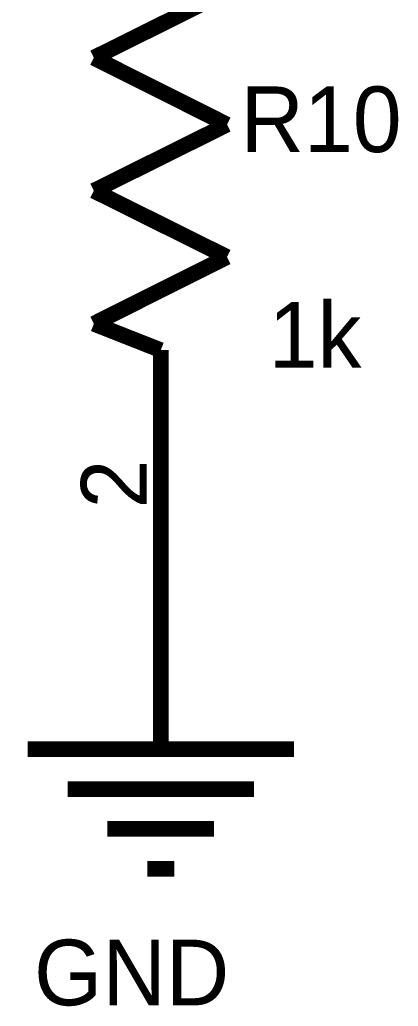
# Model space of a CAD drawing. Header units: millimetres. Extents: x 0 to 800, y 0 to 567.
# Drawn here: x 156.16 to 163.39, y 489.71 to 508.56 of the extents above; entities that cross this region are included whole.
import ezdxf

# ---------------------------------------------------------------- set-up
doc = ezdxf.new("R2010")
doc.units = ezdxf.units.MM
doc.layers.add('Sheet', color=255, linetype='Continuous')

msp = doc.modelspace()

# ---------------------------------------------------------------- linework, layer by layer
at = {"layer": 'Sheet', "const_width": 0.3}
for points in [[(160.121, 509.102), (157.578, 507.836)], [(157.578, 507.836), (160.121, 506.559)], [(160.121, 506.559), (157.578, 505.294)], [(157.578, 505.294), (160.121, 504.028)], [(160.121, 504.028), (157.578, 502.752)], [(157.578, 502.752), (158.855, 502.248)], [(158.855, 502.248), (158.855, 497.163)], [(158.855, 502.248), (158.855, 501.486)], [(158.855, 497.163), (158.855, 494.621)], [(156.313, 494.621), (161.398, 494.621)], [(157.075, 493.859), (160.636, 493.859)], [(157.836, 493.098), (159.874, 493.098)], [(158.598, 492.336), (159.113, 492.336)]]:
    msp.add_lwpolyline(points, dxfattribs=at)

# ---------------------------------------------------------------- texts
at = {"layer": 'Sheet'}
for s, p in [('R10', (160.378, 506.033)), ('1k', (160.916, 501.912)), ('GND', (156.436, 489.727))]:
    msp.add_text(s, height=1.2543, dxfattribs=at).set_placement(p)
msp.add_text('2', height=1.254, rotation=90, dxfattribs=at).set_placement((158.586, 499.224))

doc.saveas('drawing.dxf')
